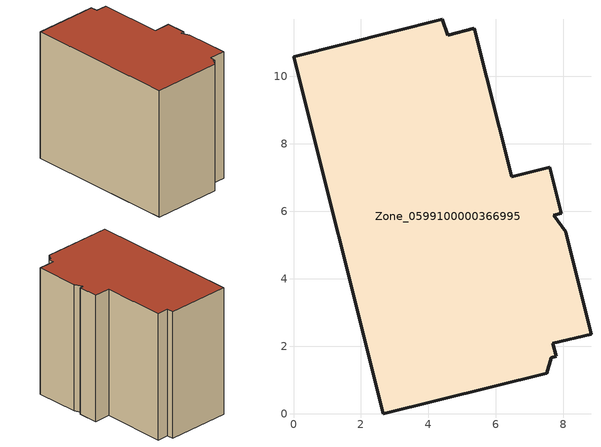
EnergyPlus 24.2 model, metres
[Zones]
Zone_0599100000366995
 floor ground (C_G): 7.71,5.89 8.07,5.39 8.82,2.37 7.69,2.09 7.79,1.7 7.63,1.66 7.5,1.21 2.67,0 0,10.58 4.41,11.69 4.57,11.22 5.36,11.43 6.46,7.02 7.6,7.3 7.93,5.94 z0
 wall outside (C_F): 4.41,11.69 0,10.58 2.67,0 7.5,1.21 7.63,1.66 7.79,1.7 7.69,2.09 8.82,2.37 8.07,5.39 7.71,5.89 7.93,5.94 7.6,7.3 6.46,7.02 5.36,11.43 4.57,11.22 4.41,11.69 z0:9.27
 roof outside (C_R): 7.5,1.21 7.63,1.66 7.79,1.7 7.69,2.09 8.82,2.37 8.07,5.39 7.71,5.89 7.93,5.94 7.6,7.3 6.46,7.02 5.36,11.43 4.57,11.22 4.41,11.69 0,10.58 2.67,0 z9.27
[BUILDING]
Pand.0599100000366995: North Axis=0; Terrain=City; Loads Convergence Tolerance Value=0.04; Temperature Convergence Tolerance Value=0.4; Solar Distribution=FullExterior; Maximum Number of Warmup Days=25; Minimum Number of Warmup Days=1
[Site:Location]
Rotterdam.The.Hague.AP_ZH_NLD Design_Conditions: Latitude=51.96; Longitude=4.45; Time Zone=1; Elevation=-4.5
[SITE:GROUNDTEMPERATURE:BUILDINGSURFACE]
18, 18, 18, 18, 18, 18, 18, 18, 18, 18, 18, 18
[MATERIAL] Thermal Absorptance=0.9; Solar Absorptance=0.7; Visible Absorptance=0.7
Name | Roughness | Thickness | Conductivity | Density | Specific Heat
G.TC.1992-2005 | MediumSmooth | 0.15 | 0.06 | 540 | 1210
F.TC.1992-2005 | Rough | 0.3 | 0.12 | 1920 | 840
R.TC.1992-2005 | MediumRough | 0.2 | 0.08 | 1500 | 1000
[CONSTRUCTION]
C_G: G.TC.1992-2005
C_F: F.TC.1992-2005
C_R: R.TC.1992-2005
[ZONE]
Zone_0599100000366995: Type=1; Multiplier=1; Ceiling Height=Autocalculate; Volume=Autocalculate; Floor Area=autocalculate; Part of Total Floor Area=Yes
[ZONEINFILTRATION:DESIGNFLOWRATE]
Infil_Zone_0599100000366995: Zone or ZoneList or Space or SpaceList=Zone_0599100000366995; Schedule=AlwaysOn; Design Flow Rate Calculation Method=Flow/Area; Flow Rate per Floor Area=0.0015; Constant Term Coefficient=1; Temperature Term Coefficient=0; Velocity Term Coefficient=0; Velocity Squared Term Coefficient=0
[HVACTEMPLATE:ZONE:IDEALLOADSAIRSYSTEM]
Zone_0599100000366995: Maximum Heating Supply Air Temperature=50; Minimum Cooling Supply Air Temperature=13; Maximum Heating Supply Air Humidity Ratio=0.0156; Minimum Cooling Supply Air Humidity Ratio=0.0077; Heating Limit=NoLimit; Cooling Limit=NoLimit; Dehumidification Control Type=ConstantSensibleHeatRatio; Cooling Sensible Heat Ratio=0.7; Dehumidification Setpoint=60; Humidification Control Type=None; Humidification Setpoint=30; Outdoor Air Method=None; Outdoor Air Flow Rate per Person=0.00944; Outdoor Air Flow Rate per Zone Floor Area=0; Outdoor Air Flow Rate per Zone=0; Demand Controlled Ventilation Type=None; Outdoor Air Economizer Type=NoEconomizer; Heat Recovery Type=None; Sensible Heat Recovery Effectiveness=0.7; Latent Heat Recovery Effectiveness=0.65
[ZONECONTROL:THERMOSTAT]
ThermostatControl_Zone_0599100000366995: Zone or ZoneList=Zone_0599100000366995; Control Type Schedule=DualSetpointControlType; Control 1=Thermostat_Zone_0599100000366995; Temperature Difference Between Cutout And Setpoint=0
[THERMOSTATSETPOINT:DUALSETPOINT]
Thermostat_Zone_0599100000366995: Heating Setpoint Temperature Schedule=HeatingSetpoint_Zone_0599100000366995; Cooling Setpoint Temperature Schedule=CoolingSetpoint_Zone_0599100000366995
[SCHEDULE:COMPACT]
HeatingSetpoint_Zone_0599100000366995: Through: 12/31, For: AllDays, Until: 24:00, 21
CoolingSetpoint_Zone_0599100000366995: Through: 12/31, For: AllDays, Until: 24:00, 24
DualSetpointControlType: Through: 12/31, For: AllDays, Until: 24:00, 4
AlwaysOn: Through: 12/31, For: AllDays, Until: 24:00, 1
